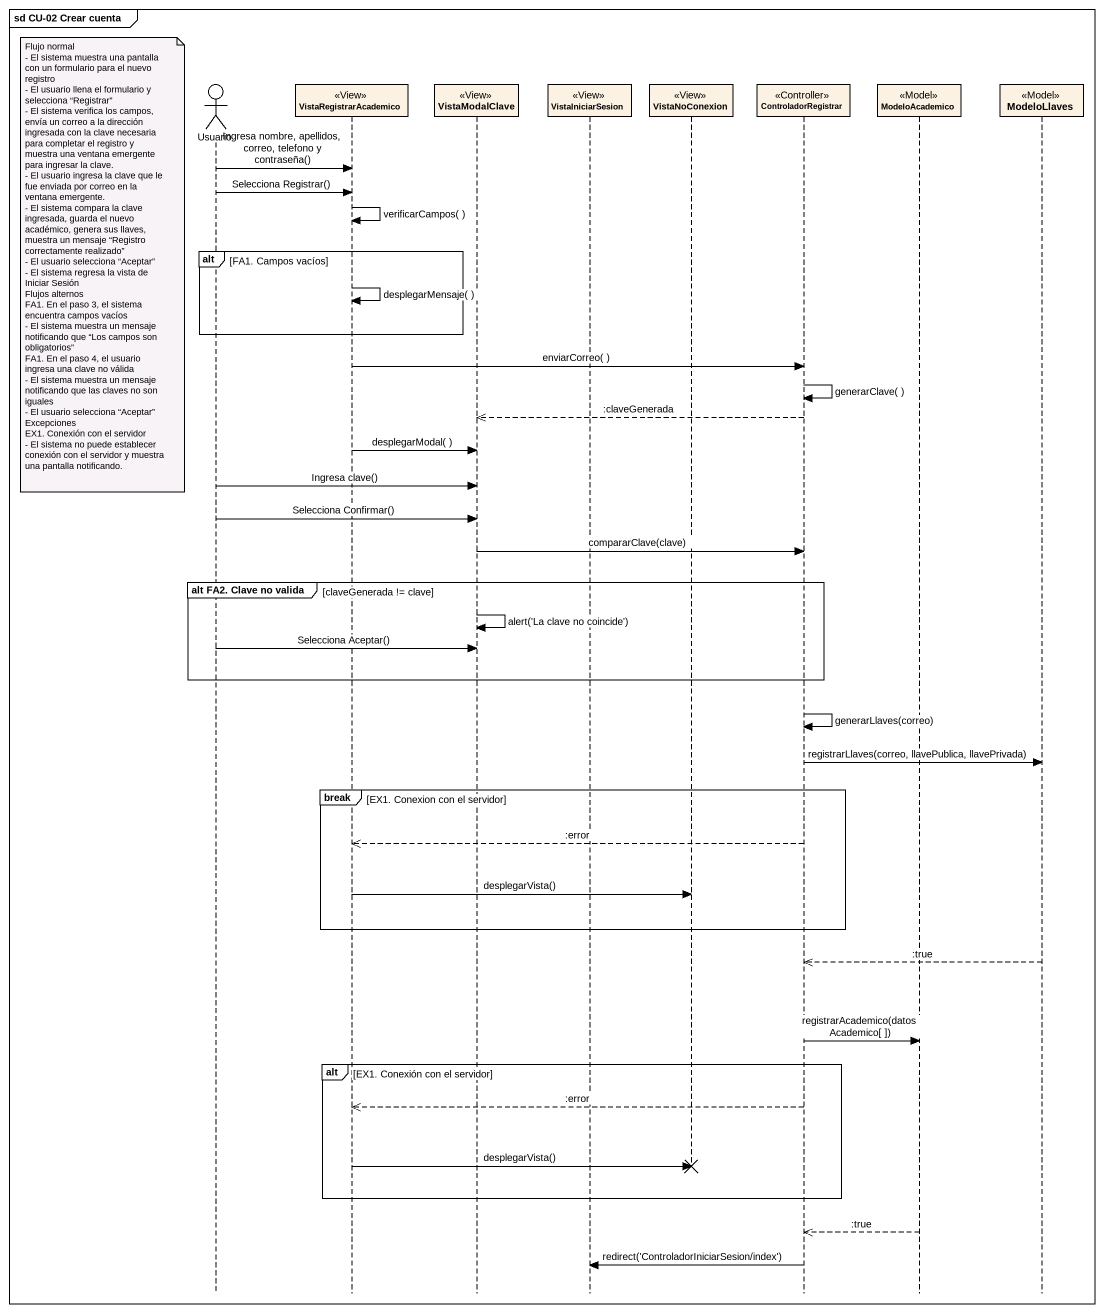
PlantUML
@startuml
mainframe sd CU-02 Crear cuenta
hide footbox
actor Usuario
participant VistaRegistrarAcademico <<View>>
participant VistaModalClave <<View>>
participant VistaIniciarSesion <<View>>
participant VistaNoConexion <<View>>
participant ControladorRegistrar <<Controller>>
participant ModeloAcademico <<Model>>
participant ModeloLlaves <<Model>>

Usuario -> VistaRegistrarAcademico : Ingresa nombre, apellidos, correo, telefono y contraseña()
Usuario -> VistaRegistrarAcademico : Selecciona Registrar()
VistaRegistrarAcademico -> VistaRegistrarAcademico : verificarCampos( )
alt FA1. Campos vacíos
  note left of Usuario
    Flujo normal
    - El sistema muestra una pantalla con un formulario para el nuevo registro
    - El usuario llena el formulario y selecciona “Registrar”
    - El sistema verifica los campos, envía un correo a la dirección ingresada con la clave necesaria para completar el registro y muestra una ventana emergente para ingresar la clave.
    - El usuario ingresa la clave que le fue enviada por correo en la ventana emergente.
    - El sistema compara la clave ingresada, guarda el nuevo académico, genera sus llaves, muestra un mensaje “Registro correctamente realizado”
    - El usuario selecciona “Aceptar”
    - El sistema regresa la vista de Iniciar Sesión
    Flujos alternos
    FA1. En el paso 3, el sistema encuentra campos vacíos
    - El sistema muestra un mensaje notificando que “Los campos son obligatorios”
    FA1. En el paso 4, el usuario ingresa una clave no válida
    - El sistema muestra un mensaje notificando que las claves no son iguales
    - El usuario selecciona “Aceptar”
    Excepciones
    EX1. Conexión con el servidor
    - El sistema no puede establecer conexión con el servidor y muestra una pantalla notificando.
  end note
  VistaRegistrarAcademico -> VistaRegistrarAcademico : desplegarMensaje( )
end
VistaRegistrarAcademico -> ControladorRegistrar : enviarCorreo( )
ControladorRegistrar -> ControladorRegistrar : generarClave( )
ControladorRegistrar -->> VistaModalClave : :claveGenerada
VistaRegistrarAcademico -> VistaModalClave : desplegarModal( )
Usuario -> VistaModalClave : Ingresa clave()
Usuario -> VistaModalClave : Selecciona Confirmar()
VistaModalClave -> ControladorRegistrar : compararClave(clave)
group alt FA2. Clave no valida [claveGenerada != clave]
  VistaModalClave -> VistaModalClave : alert('La clave no coincide')
  Usuario -> VistaModalClave : Selecciona Aceptar()
end
ControladorRegistrar -> ControladorRegistrar : generarLlaves(correo)
ControladorRegistrar -> ModeloLlaves : registrarLlaves(correo, llavePublica, llavePrivada)
break EX1. Conexion con el servidor
  ControladorRegistrar -->> VistaRegistrarAcademico : :error
  VistaRegistrarAcademico -> VistaNoConexion : desplegarVista()
end
ModeloLlaves -->> ControladorRegistrar : :true
ControladorRegistrar -> ModeloAcademico : registrarAcademico(datosAcademico[ ])
alt EX1. Conexión con el servidor
  ControladorRegistrar -->> VistaRegistrarAcademico : :error
  VistaRegistrarAcademico -> VistaNoConexion !! : desplegarVista()
end
ModeloAcademico -->> ControladorRegistrar : :true
ControladorRegistrar -> VistaIniciarSesion : redirect('ControladorIniciarSesion/index')
@enduml
